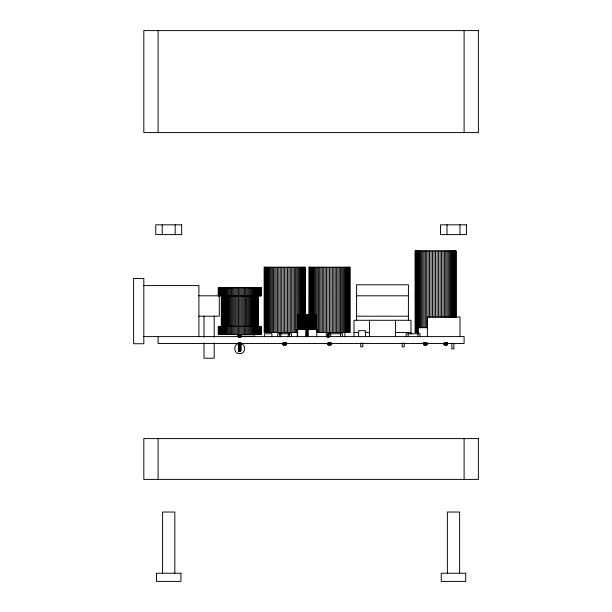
<?xml version="1.0" encoding="UTF-8"?>
<svg xmlns="http://www.w3.org/2000/svg" width="612" height="612" viewBox="0 0 612 612"><rect width="100%" height="100%" fill="white"/><g stroke="black" fill="none" stroke-linecap="round" stroke-linejoin="round"><path stroke-width="0.92" d="M143.82 336.6L143.82 278.46L133.623 278.46L133.623 343.737L143.82 343.737L143.82 336.6L464.103 336.6L464.103 343.5L158.103 343.5L158.103 336.6M238.879 343.569C232.843 344.219 233.639 354.019 239.697 353.698C245.519 354.019 246.644 344.732 240.921 343.646M304.929 267.237L304.929 314.545L304.983 267.237L264.177 267.237L264.231 332.523L297.937 332.523M309.06 267.237L349.857 267.237L349.857 332.523L317.238 332.523L317.238 267.237M143.82 285.597L198.9 285.597L198.9 336.6M261.117 287.64L218.277 287.64L218.277 295.803M198.9 295.803L261.117 295.803M356.589 295.803L408.411 295.803M198.9 316.197L219.303 316.197L219.303 295.803M356.589 316.197L408.411 316.197M261.117 326.403L218.277 326.403L218.316 334.557L261.117 334.557M427.383 327.627L418.057 327.627L418.057 333.907M354.004 332.523L358.571 332.523M364.974 332.523L369.549 332.523M395.451 332.523L410.996 332.523M415.143 332.523L418.684 332.523M328.644 333.747L342.513 333.747L342.513 336.6M239.315 336.195L237.456 336.195L237.456 334.29M241.174 336.195L254.187 336.195L254.187 334.29M327.841 344.763L331.077 344.763L331.077 342.881M426.962 342.881L426.962 344.763L423.711 344.763L423.733 342.881M444.113 344.763L447.364 344.763L447.364 342.881L447.349 344.763M464.103 30.6L464.103 132.597M464.103 438.597L464.103 479.403M460.017 336.6L460.017 317.016L427.383 317.016L427.383 336.6M459.972 224.811L459.972 234.603M459.612 573.237L459.612 512.037L447.372 512.037L447.372 573.237M455.94 317.337L455.94 250.92L415.143 250.92L415.196 332.523M455.879 250.92L455.879 317.337M455.711 250.92L455.711 317.337M455.427 250.92L455.427 317.337M455.03 250.92L455.03 317.337M454.532 250.92L454.532 317.337M453.92 250.92L453.92 317.337M453.897 343.217L453.897 348.84L451.863 348.84L451.863 343.217M453.209 250.92L453.209 317.337M452.398 250.92L452.398 317.337M451.488 250.92L451.488 317.337M450.493 250.92L450.493 317.337M449.415 250.92L449.415 317.337M448.259 250.92L448.259 317.337M447.211 342.881L447.142 344.763M447.012 224.811L447.012 234.603M447.028 250.92L447.028 317.337M447.058 342.881L447.058 344.763M446.867 342.881L446.967 344.763M446.76 342.881L446.76 344.763M446.638 342.881L446.638 344.763M446.515 342.881L446.515 344.763M446.377 342.881L446.377 344.763M446.247 342.881L446.247 344.763M446.102 342.881L446.102 344.763M445.957 342.881L445.957 344.763M445.743 250.92L445.743 317.337M445.811 342.881L445.811 344.763M445.666 342.881L445.666 344.763M445.521 342.881L445.521 344.763M445.375 342.881L445.375 344.763M445.238 342.881L445.238 344.763M445.1 342.881L445.1 344.763M444.97 342.881L444.97 344.763M444.84 342.881L444.84 344.763M444.725 342.881L444.725 344.763M444.61 342.881L444.61 344.763M444.419 342.881L444.419 344.763M444.388 250.92L444.388 317.337M444.335 342.881L444.335 344.763M442.996 250.92L442.996 317.337M441.55 250.92L441.55 317.337M440.082 250.92L440.082 317.337M438.582 250.92L438.582 317.337M437.067 250.92L437.067 317.337M435.537 250.92L435.537 317.337M434.015 250.92L434.015 317.337M432.5 250.92L432.5 317.337M431.001 250.92L431.001 317.337M429.525 250.92L429.525 317.337M428.086 250.92L428.086 317.337M426.87 342.881L426.947 344.763M426.809 342.881L426.74 344.763M426.686 250.92L426.686 327.78M426.663 342.881L426.572 344.763M426.465 342.881L426.465 344.763M426.357 342.881L426.357 344.763M426.235 342.881L426.235 344.763M426.113 342.881L426.113 344.763M425.983 342.881L425.983 344.763M425.845 342.881L425.845 344.763M425.7 342.881L425.7 344.763M425.562 342.881L425.562 344.763M425.34 250.92L425.34 327.78M425.417 342.881L425.417 344.763M425.263 342.881L425.263 344.763M425.118 342.881L425.118 344.763M424.973 342.881L424.973 344.763M424.835 342.881L424.835 344.763M424.697 342.881L424.697 344.763M424.567 342.881L424.567 344.763M424.437 342.881L424.437 344.763M424.323 342.881L424.323 344.763M424.215 342.881L424.215 344.763M424.047 250.92L424.047 327.78M424.108 342.881L424.017 344.763M423.94 342.881L423.94 344.763L423.764 342.881M422.823 250.92L422.823 327.78M421.66 250.92L421.66 327.78M420.582 250.92L420.582 327.78M420.039 336.6L420.039 333.747L406.161 333.747L406.161 336.6M419.587 250.92L419.587 327.78M418.684 250.92L418.684 327.78M417.996 333.747L417.996 336.6M417.874 250.92L417.874 332.523M417.162 250.92L417.162 332.523M416.55 250.92L416.55 332.523M416.045 250.92L416.045 332.523M415.647 250.92L415.647 332.523M415.364 250.92L415.364 332.523M410.996 334.152L410.996 320.283L354.004 320.283L354.004 336.6M408.411 320.283L408.411 284.787L356.589 284.787L356.589 320.283M408.204 333.747L408.204 336.6M404.249 342.995L404.249 346.797L402.206 346.797L402.206 342.995M395.451 320.283L395.451 336.6M369.549 320.283L369.549 336.6M365.571 336.6L365.571 330.687L358.632 330.687L358.632 336.6M362.794 342.995L362.794 346.797L360.751 346.797L360.751 342.995M349.812 267.237L349.812 332.523M349.651 267.237L349.651 332.523M349.391 267.237L349.391 332.523M349.031 267.237L349.031 332.523M348.572 267.237L348.572 332.523M348.014 267.237L348.014 332.523M347.364 267.237L347.364 332.523M346.622 267.237L346.622 332.523M345.788 267.237L345.788 332.523M344.877 267.237L344.9 336.6M343.883 267.237L343.883 332.523M342.819 267.237L342.819 332.523M341.687 267.237L341.687 332.523M340.486 267.237L340.486 332.523M340.479 333.747L340.479 336.6M339.239 267.237L339.239 332.523M337.931 267.237L337.931 332.523M336.592 267.237L336.592 332.523M335.208 267.237L335.208 332.523M333.8 267.237L333.8 332.523M332.362 267.237L332.362 332.523M330.962 342.881L330.962 344.763M330.916 267.237L330.916 332.523M330.824 342.881L330.824 344.763M330.732 342.881L330.732 344.763M330.687 333.747L330.687 336.6M330.641 342.881L330.641 344.763M330.534 342.881L330.534 344.763M330.419 342.881L330.419 344.763M330.296 342.881L330.296 344.763M330.166 342.881L330.166 344.763M330.036 342.881L330.036 344.763M329.891 342.881L329.891 344.763M329.753 342.881L329.753 344.763M329.608 342.881L329.608 344.763M329.463 267.237L329.463 332.523M329.463 342.881L329.463 344.763M329.317 342.881L329.317 344.763M329.172 342.881L329.172 344.763M329.026 342.881L329.026 344.763M328.889 332.523L328.889 337.227M328.889 342.881L328.889 344.763M328.751 332.523L328.751 337.227M328.751 342.881L328.751 344.763M328.621 332.523L328.621 337.227M328.621 342.881L328.621 344.763M328.499 332.523L328.499 337.227M328.499 342.881L328.499 344.763M328.284 332.523L328.384 337.227M328.384 342.881L328.284 344.763M328.185 332.523L328.185 337.227M328.185 342.881L328.185 344.763M328.101 332.523L328.101 337.227M328.024 342.881L327.871 344.763M328.001 267.237L327.963 337.227M327.871 332.523L327.841 337.227M326.556 267.237L326.556 332.523M326.257 332.109L326.257 336.6M325.125 267.237L325.125 332.523M323.71 267.237L323.71 332.523M322.333 267.237L322.333 332.523M320.986 267.237L320.986 332.523M319.686 267.237L319.686 332.523M318.431 267.237L318.431 332.523M316.809 336.6L316.809 329.256L297.225 329.256L297.225 336.6M316.098 267.237L316.098 329.684M315.976 329.256L315.96 314.568L298.029 314.568L298.113 329.256M315.891 314.568L315.792 329.256M315.647 314.568L315.647 329.256M315.463 314.568L315.463 329.256M315.234 314.568L315.234 329.256M315.035 267.237L315.035 314.545M314.973 314.568L314.973 329.256M314.667 314.568L314.667 329.256M314.339 314.568L314.339 329.256M314.04 267.237L314.04 314.545M313.964 314.568L313.964 329.256M313.558 314.568L313.558 329.256M313.13 267.237L313.13 329.256M312.663 314.568L312.663 329.256M312.296 267.237L312.296 314.545M312.181 314.568L312.181 329.256M311.669 314.568L311.669 329.256M311.554 267.237L311.554 314.545M311.133 314.568L311.133 329.256M310.904 267.237L310.904 314.545M310.575 314.568L310.575 329.256M310.345 267.237L310.345 314.545M310.009 314.568L310.009 329.256M309.886 267.237L309.886 314.545M309.527 267.237L309.527 314.545M309.427 314.568L309.427 329.256M309.267 267.237L309.267 314.545M309.114 267.237L309.06 314.545M308.83 314.568L308.83 329.256M308.226 314.568L308.226 336.6M307.614 314.568L307.614 336.6M307.002 314.568L307.002 336.6M306.39 314.568L306.39 336.6M305.778 314.568L305.778 336.6M305.174 314.568L305.174 329.256M304.776 267.237L304.776 314.545M304.577 314.568L304.577 329.256M304.516 267.237L304.516 314.545M304.156 267.237L304.156 314.545M303.996 314.568L303.996 329.256M303.697 267.237L303.697 314.545M303.43 314.568L303.43 329.256M303.139 267.237L303.139 314.545M302.871 314.568L302.871 329.256M302.489 267.237L302.489 314.545M302.336 314.568L302.336 329.256M301.823 314.568L301.823 329.256M301.739 267.237L301.739 314.545M301.334 314.568L301.334 329.256M300.913 267.237L300.875 329.256M300.438 314.568L300.438 329.256M299.995 267.237L300.041 329.256M299.666 314.568L299.666 329.256M299.329 314.568L299.329 329.256M299.008 267.237L299.031 329.256M298.771 314.568L298.771 329.256M298.541 314.568L298.541 329.256M298.358 314.568L298.358 329.256M298.212 314.568L298.212 329.256M297.937 267.237L297.937 329.684M297.639 331.964L297.639 336.6M296.805 267.237L296.805 332.523M295.611 267.237L295.611 332.523M294.357 267.237L294.357 332.523M293.056 267.237L293.056 332.523M291.71 267.237L291.71 332.523M291.519 336.6L291.519 333.747L277.641 333.747L277.641 336.6M290.325 267.237L290.325 332.523M289.476 333.747L289.476 336.6M288.918 267.237L288.918 332.523M288.252 333.747L288.252 336.6M287.487 267.237L287.487 332.523M286.194 342.881L286.209 344.763L282.966 344.763L282.951 342.881M286.133 342.881L286.079 344.763M286.034 267.237L286.034 332.523M286.018 342.881L285.942 344.763M285.858 342.881L285.858 344.763M285.758 342.881L285.758 344.763M285.651 342.881L285.651 344.763M285.536 342.881L285.536 344.763M285.414 342.881L285.414 344.763M285.291 342.881L285.291 344.763M285.154 342.881L285.154 344.763M285.016 342.881L285.016 344.763M284.871 342.881L284.871 344.763M284.725 342.881L284.725 344.763M284.58 267.237L284.58 332.523M284.58 342.881L284.58 344.763M284.435 342.881L284.435 344.763M284.289 342.881L284.289 344.763M284.144 342.881L284.144 344.763M284.006 342.881L284.006 344.763M283.869 342.881L283.869 344.763M283.746 342.881L283.746 344.763M283.624 342.881L283.624 344.763M283.402 342.881L283.509 344.763M283.302 342.881L283.302 344.763M283.218 342.881L283.142 344.763M283.127 267.237L283.127 332.523M283.027 342.881L283.027 344.763M281.681 267.237L281.681 332.523M280.908 333.747L280.908 336.6M280.242 267.237L280.242 332.523M279.684 333.747L279.684 336.6M278.835 267.237L278.835 332.523M277.45 267.237L277.45 332.523M276.104 267.237L276.104 332.523M274.803 267.237L274.803 332.523M273.549 267.237L273.549 332.523M272.355 267.237L272.355 332.523M271.935 336.6L271.935 333.747L264.591 333.747L264.591 336.6M271.223 267.237L271.223 332.523M270.152 267.237L270.152 332.523M269.165 267.237L269.165 332.523M268.247 267.237L268.247 332.523M267.421 267.237L267.421 332.523M266.679 267.237L266.679 332.523M266.021 267.237L266.021 332.523M265.47 267.237L265.47 332.523M265.004 267.237L265.004 332.523M264.644 267.237L264.644 332.523M264.392 267.237L264.392 332.523M261.087 287.64L261.087 295.803M261.087 326.403L261.087 334.557M260.987 287.64L260.987 295.803M260.987 326.403L260.987 334.557M260.819 287.64L260.819 295.803M260.819 326.403L260.819 334.557M260.582 287.64L260.582 295.803M260.582 326.403L260.582 334.557M260.284 287.64L260.284 295.803M260.284 326.403L260.284 334.557M259.916 287.64L259.916 295.803M259.916 326.403L259.916 334.557M259.488 287.64L259.488 295.803M259.488 326.403L259.488 334.557M258.998 287.64L258.998 295.803M258.998 326.403L258.998 334.557M258.448 287.64L258.448 295.803M258.448 326.403L258.448 334.557M258.05 295.627L258.05 326.403M257.973 295.627L257.973 326.403M257.836 287.64L257.836 334.557M257.598 295.627L257.598 326.403M257.3 295.627L257.3 326.403M257.17 287.64L257.17 295.803M257.17 326.403L257.17 334.557M256.933 295.627L256.933 326.403M256.489 295.627L256.451 334.557M256.451 287.64L256.451 295.803M255.977 295.627L255.977 326.403M255.671 287.64L255.671 295.803M255.671 326.403L255.671 334.557M255.403 295.627L255.403 326.403M254.844 287.64L254.844 295.803M254.844 326.403L254.844 334.557M254.76 295.627L254.76 326.403M253.972 287.64L253.972 334.557M253.292 295.627L253.292 326.403M253.054 287.64L253.054 295.803M253.054 326.403L253.054 334.557M252.473 295.627L252.473 326.403M252.098 287.64L252.098 295.803M252.098 326.403L252.098 334.557M251.601 295.627L251.601 326.403M251.096 287.64L251.096 295.803M251.096 326.403L251.096 334.557M250.683 295.627L250.683 326.403M250.063 287.64L250.063 295.803M250.063 326.403L250.063 334.557M249.719 295.627L249.719 326.403M248.992 287.64L248.992 295.803M248.992 326.403L248.992 334.557M248.709 295.627L248.709 326.403M247.898 287.64L247.898 295.803M247.898 326.403L247.898 334.557M247.669 295.627L247.669 326.403M246.774 287.64L246.774 295.803M246.774 326.403L246.774 334.557M246.59 295.627L246.59 326.403M245.634 287.64L245.634 295.803M245.634 326.403L245.634 334.557M245.488 295.627L245.488 326.403M244.463 287.64L244.463 295.803M244.463 326.403L244.463 334.557M244.356 295.627L244.356 326.403M243.285 287.64L243.285 295.803M243.285 326.403L243.285 334.557M243.209 295.627L243.209 326.403M242.1 287.64L242.1 295.803M242.1 326.403L242.1 334.557M242.046 295.627L242.046 326.403M240.898 287.64L240.914 337.281M240.853 342.72L240.891 350.883L238.481 350.883L238.481 342.72L238.542 350.883M240.738 334.557L240.738 337.281M240.738 342.72L240.738 350.883M240.562 334.557L240.654 337.281M240.562 342.72L240.654 350.883M240.462 334.557L240.462 337.281M240.462 342.72L240.462 350.883M240.348 334.557L240.348 337.281M240.348 342.72L240.348 350.883M240.233 334.557L240.233 337.281M240.233 342.72L240.233 350.883M240.103 334.557L240.103 337.281M240.103 342.72L240.103 350.883M239.973 334.557L239.973 337.281M239.973 342.72L239.973 350.883M239.835 334.557L239.835 337.281M239.835 342.72L239.835 350.883M239.697 287.64L239.697 337.281M239.697 342.72L239.697 350.883M239.56 334.557L239.56 337.281M239.56 342.72L239.56 350.883M239.43 334.557L239.43 337.281M239.43 342.72L239.43 350.883M239.292 334.557L239.292 337.281M239.292 342.72L239.292 350.883M239.17 334.557L239.17 337.281M239.17 342.72L239.17 350.883M239.047 334.557L239.047 337.281M239.047 342.72L239.047 350.883M238.94 334.557L238.94 337.281M238.94 342.72L238.94 350.883M238.833 334.557L238.833 337.281M238.833 342.72L238.833 350.883M238.741 334.557L238.665 337.281M238.665 342.72L238.741 350.883M238.527 295.627L238.481 337.281L238.596 334.557M238.496 287.64L238.496 295.803M237.303 287.64L237.303 334.557M236.11 287.64L236.11 334.557M235.046 295.627L235.046 326.403M234.932 287.64L234.932 295.803M234.932 326.403L234.932 334.557M233.914 295.627L233.914 326.403M233.769 287.64L233.769 295.803M233.769 326.403L233.769 334.557M232.812 295.627L232.812 326.403M232.629 287.64L232.629 295.803M232.629 326.403L232.629 334.557M231.734 295.627L231.734 326.403M231.504 287.64L231.504 295.803M231.504 326.403L231.504 334.557M230.693 295.627L230.693 326.403M230.41 287.64L230.41 295.803M230.41 326.403L230.41 334.557M229.684 295.627L229.684 326.403M229.339 287.64L229.339 295.803M229.339 326.403L229.339 334.557M228.72 295.627L228.72 326.403M228.307 287.64L228.307 295.803M228.307 326.403L228.307 334.557M227.802 295.627L227.802 326.403M227.304 287.64L227.304 295.803M227.304 326.403L227.304 334.557M226.93 295.627L226.93 326.403M226.348 287.64L226.348 295.803M226.348 326.403L226.348 334.557M226.111 295.627L226.111 326.403M225.43 287.64L225.43 295.803M225.43 334.557L225.346 295.627M224.642 295.627L224.642 326.403M224.55 287.64L224.55 295.803M224.55 326.403L224.55 334.557M224 295.627L224 326.403M223.732 287.64L223.732 295.803M223.732 326.403L223.732 334.557M223.426 295.627L223.426 326.403M222.952 287.64L222.952 295.803M222.952 326.403L222.952 334.557M222.913 295.627L222.913 326.403M222.47 295.627L222.47 326.403M222.233 287.64L222.233 295.803M222.233 326.403L222.233 334.557M222.102 295.627L222.102 326.403M221.796 295.627L221.796 326.403M221.567 287.64L221.567 334.557M221.429 295.627L221.422 326.403M221.345 295.627L221.353 326.403M220.955 287.64L220.955 295.803M220.955 326.403L220.955 334.557M220.404 287.64L220.404 295.803M220.404 326.403L220.404 334.557M219.915 287.64L219.915 295.803M219.915 326.403L219.915 334.557M219.486 287.64L219.486 295.803M219.486 326.403L219.486 334.557M219.119 287.64L219.119 295.803M219.119 326.403L219.119 334.557M218.821 287.64L218.821 295.803M218.821 326.403L218.821 334.557M218.583 287.64L218.583 295.803M218.583 326.403L218.583 334.557M218.415 287.64L218.415 295.803M218.415 326.403L218.415 334.557M214.2 316.197L214.2 337.212M214.2 342.942L214.2 358.227L204.003 358.227L204.003 342.942M204.003 316.197L204.003 337.212M175.185 224.811L175.185 234.603M174.825 573.237L174.825 512.037L162.585 512.037L162.585 573.237M162.234 224.811L162.234 234.603M158.103 30.6L158.103 132.597M158.103 438.597L158.103 479.403M478.377 30.6L143.82 30.6L143.82 132.597L478.377 132.597L478.377 30.6M181.665 224.811L155.754 224.811L155.754 234.603L181.665 234.603L181.665 224.811M466.451 224.811L440.533 224.811L440.533 234.603L466.451 234.603L466.451 224.811M478.377 438.597L143.82 438.597L143.82 479.403L478.377 479.403L478.377 438.597M180.945 573.237L156.465 573.237L156.465 581.4L180.945 581.4L180.945 573.237M465.732 573.237L441.252 573.237L441.252 581.4L465.732 581.4L465.732 573.237M444.213 344.763L444.167 342.881L444.136 344.763"/></g></svg>
